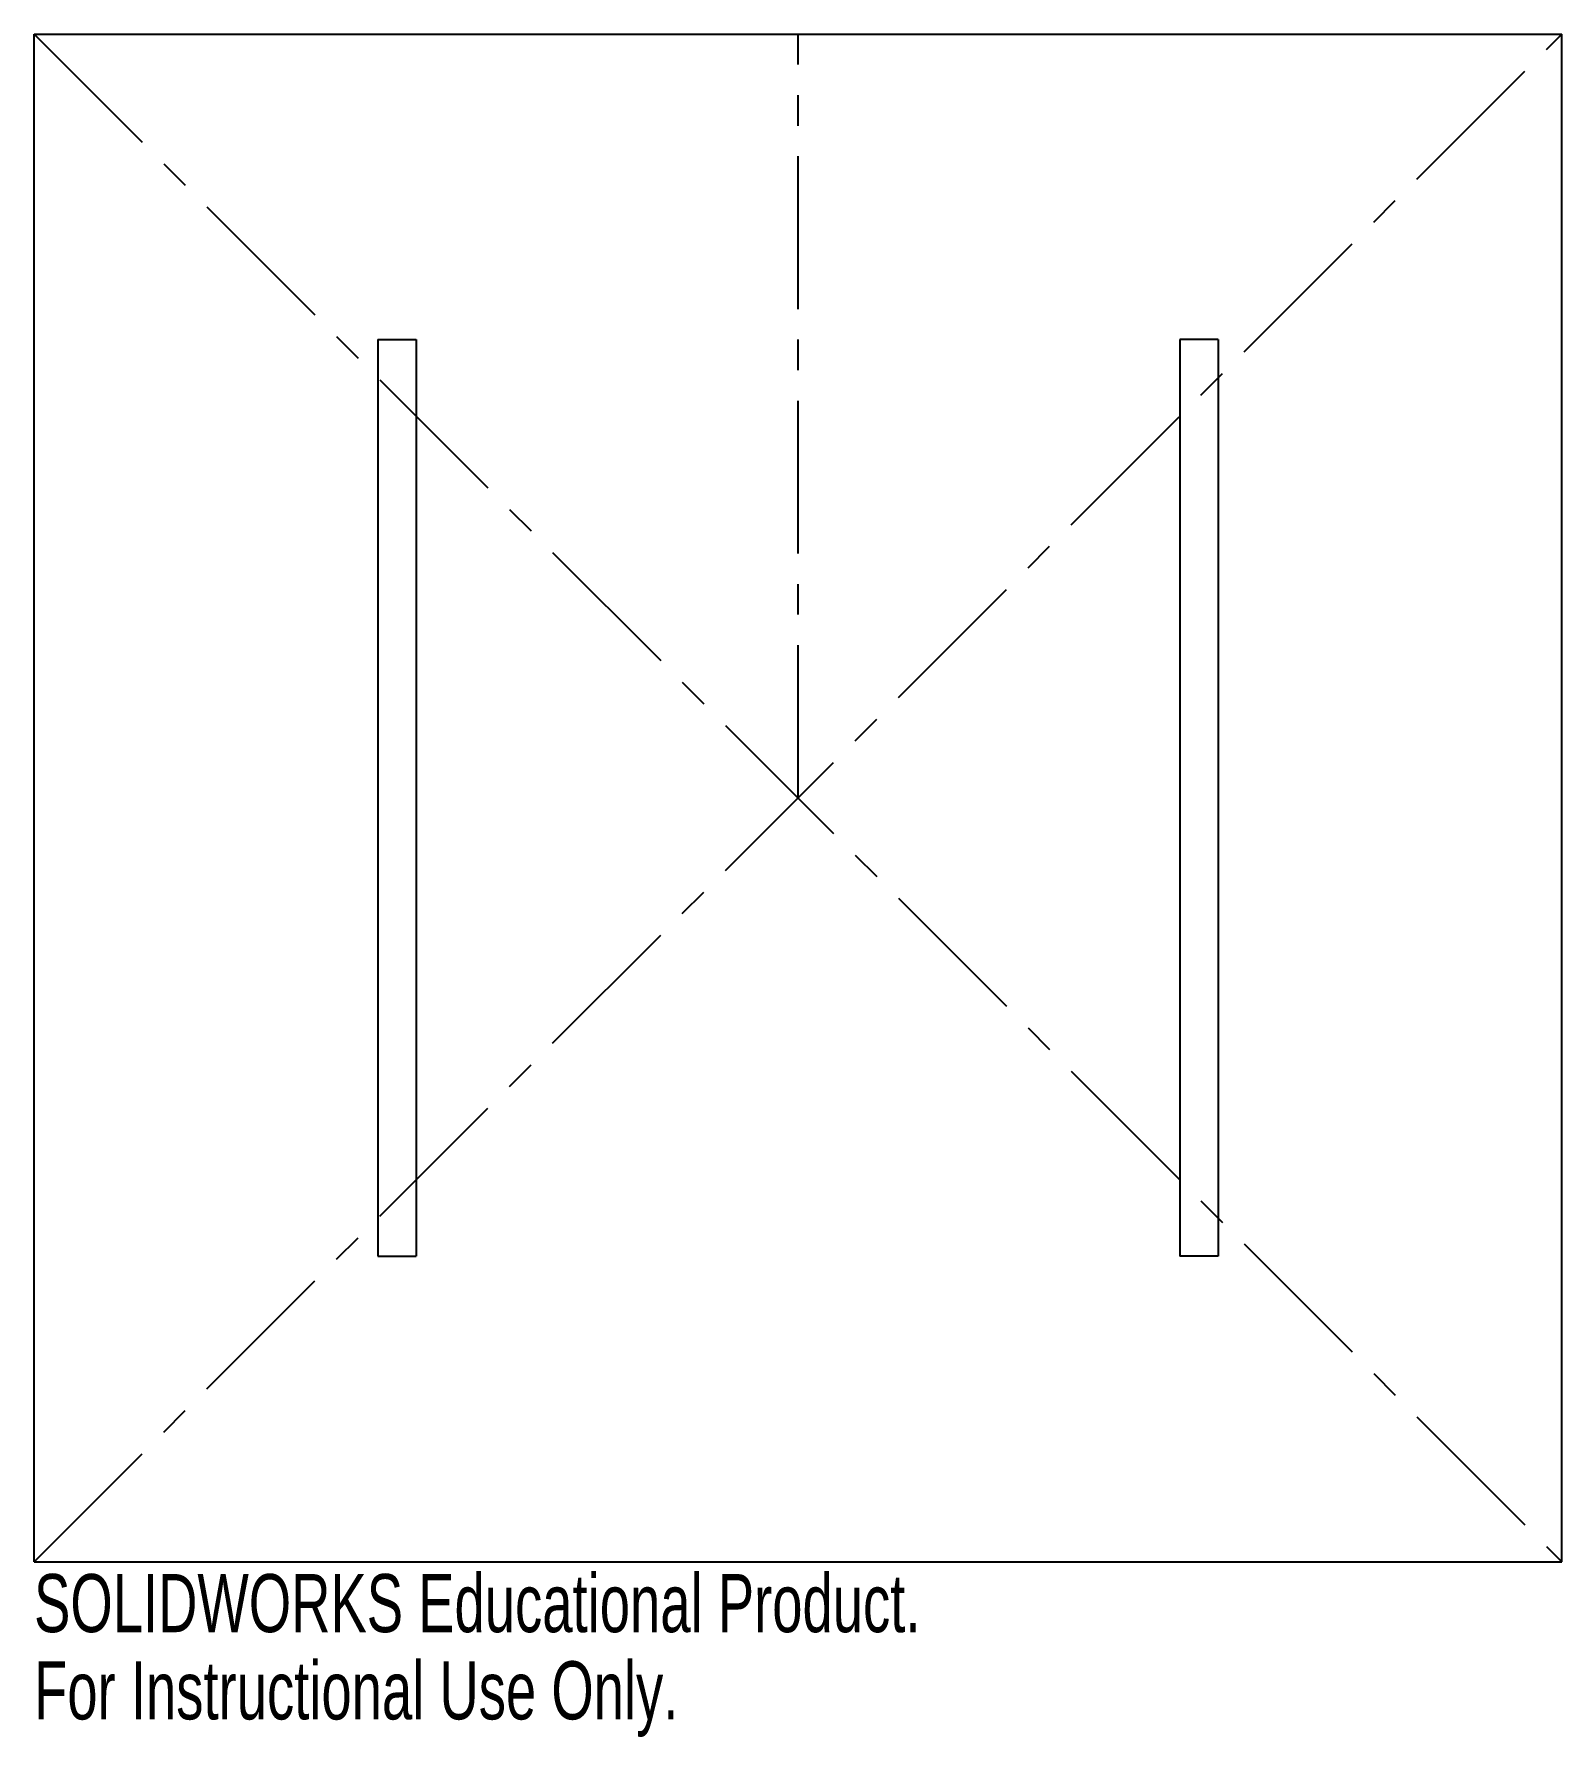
# Model space of a CAD drawing. Header units: inches. Extents: x -2.5 to 2.5, y -3.07 to 2.5.
import ezdxf

# ---------------------------------------------------------------- set-up
doc = ezdxf.new("R2010")
doc.units = ezdxf.units.IN
doc.header["$MEASUREMENT"] = 0
doc.header["$PDSIZE"] = -1
doc.linetypes.add('CENTERX2', pattern=[0.8, 0.5, -0.1, 0.1, -0.1])
doc.styles.add('SLDTEXTSTYLE0', font='TXT', dxfattribs={"width": 0.7})

msp = doc.modelspace()

# ---------------------------------------------------------------- linework, layer by layer
at = {"color": 7, "linetype": 'Continuous'}
for p, q in [((-2.5, -2.5), (-2.5, 2.5)), ((-2.5, 2.5), (2.5, 2.5)), ((-2.5, -2.5), (-2.5, 2.5)), ((2.5, -2.5), (2.5, 2.5)), ((2.5, -2.5), (2.5, 2.5)), ((-1.375, 1.5), (-1.25, 1.5)), ((-1.375, 1.5), (-1.375, -1.5)), ((-1.25, 1.5), (-1.25, -1.5)), ((1.375, 1.5), (1.25, 1.5)), ((1.25, 1.5), (1.25, -1.5)), ((1.375, 1.5), (1.375, -1.5)), ((-1.375, -1.5), (-1.25, -1.5)), ((1.375, -1.5), (1.25, -1.5)), ((-2.5, -2.5), (2.5, -2.5))]:
    msp.add_line(p, q, dxfattribs=at)
at = {"color": 7, "linetype": 'CENTERX2'}
for p, q in [((-2.5, -2.5), (2.5, 2.5)), ((-2.5, 2.5), (2.5, -2.5)), ((0, 0), (0, 2.5))]:
    msp.add_line(p, q, dxfattribs=at)
at = {"color": 7, "linetype": 'Continuous'}
msp.add_point((0, 0), dxfattribs=at)

# ---------------------------------------------------------------- texts
at = {"color": 7, "linetype": 'Continuous', "char_height": 0.1903, "attachment_point": 1, "style": 'SLDTEXTSTYLE0'}
for s, insert in [('SOLIDWORKS Educational Product.', (-2.5, -2.5401)), ('For Instructional Use Only.', (-2.5, -2.8256))]:
    msp.add_mtext(s, dxfattribs=dict(at, insert=insert))

doc.saveas('drawing.dxf')
